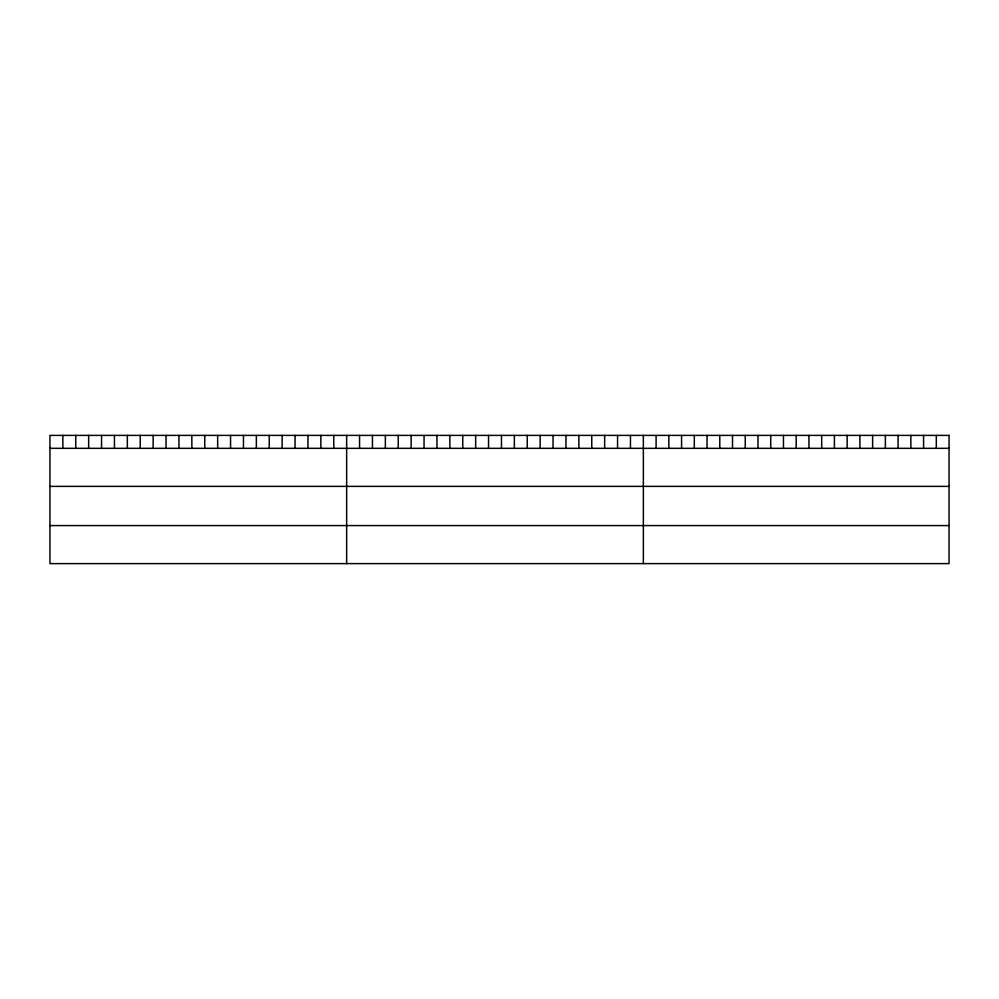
<?xml version="1.0" encoding="UTF-8"?>
<svg xmlns="http://www.w3.org/2000/svg" width="999" height="999" viewBox="0 0 999 999"><rect width="100%" height="100%" fill="white"/><g stroke="black" fill="none" stroke-linecap="round" stroke-linejoin="round"><path stroke-width="1.5" d="M49.95 448.326L949.05 448.326M49.95 486.376L949.05 486.376M49.95 525.574L949.05 525.574M936.313 435.389L936.313 448.326M923.576 435.389L923.576 448.326M910.838 435.389L910.838 448.326M898.101 435.389L898.101 448.326M885.364 435.389L885.364 448.326M872.626 435.389L872.626 448.326M859.889 435.389L859.889 448.326M847.152 435.389L847.152 448.326M834.415 435.389L834.415 448.326M821.678 435.389L821.678 448.326M808.94 435.389L808.94 448.326M796.203 435.389L796.203 448.326M783.466 435.389L783.466 448.326M770.729 435.389L770.729 448.326M757.991 435.389L757.991 448.326M745.254 435.389L745.254 448.326M732.517 435.389L732.517 448.326M719.779 435.389L719.779 448.326M707.042 435.389L707.042 448.326M694.305 435.389L694.305 448.326M681.568 435.389L681.568 448.326M668.831 435.389L668.831 448.326M656.093 435.389L656.093 448.326M643.356 435.389L643.356 563.611M630.456 435.389L630.456 448.326M617.557 435.389L617.557 448.326M604.657 435.389L604.657 448.326M591.758 435.389L591.758 448.326M578.858 435.389L578.858 448.326M565.958 435.389L565.958 448.326M553.059 435.389L553.059 448.326M540.159 435.389L540.159 448.326M527.26 435.389L527.26 448.326M514.36 435.389L514.36 448.326M501.461 435.389L501.461 448.326M488.548 435.389L488.548 448.326M475.649 435.389L475.649 448.326M462.749 435.389L462.749 448.326M449.85 435.389L449.85 448.326M436.95 435.389L436.95 448.326M424.051 435.389L424.051 448.326M411.151 435.389L411.151 448.326M398.251 435.389L398.251 448.326M385.352 435.389L385.352 448.326M372.452 435.389L372.452 448.326M359.553 435.389L359.553 448.326M346.653 435.389L346.653 563.611M333.753 435.389L333.753 448.326M320.854 435.389L320.854 448.326M307.954 435.389L307.954 448.326M295.055 435.389L295.055 448.326M282.155 435.389L282.155 448.326M269.255 435.389L269.255 448.326M256.356 435.389L256.356 448.326M243.456 435.389L243.456 448.326M230.557 435.389L230.557 448.326M217.657 435.389L217.657 448.326M204.758 435.389L204.758 448.326M191.845 435.389L191.845 448.326M178.946 435.389L178.946 448.326M166.046 435.389L166.046 448.326M153.147 435.389L153.147 448.326M140.247 435.389L140.247 448.326M127.348 435.389L127.348 448.326M114.448 435.389L114.448 448.326M101.548 435.389L101.548 448.326M88.649 435.389L88.649 448.326M75.749 435.389L75.749 448.326M62.85 435.389L62.85 448.326M949.05 435.389L49.95 435.389L49.95 563.611L949.05 563.611L949.05 435.389"/></g></svg>
